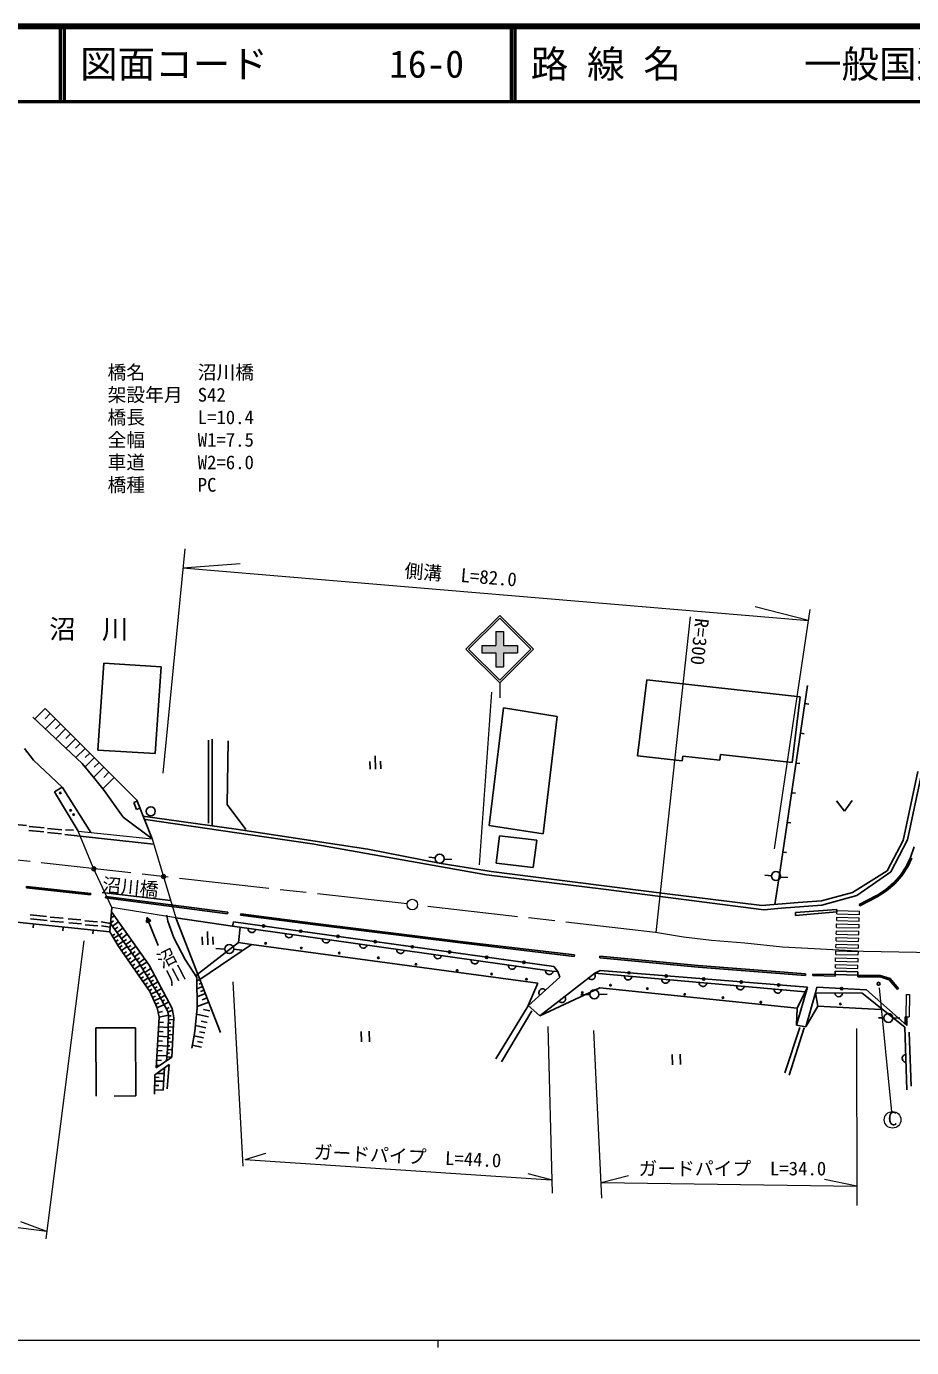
# Model space of a CAD drawing. Units: millimetres, scale not verified. Extents: x 40000 to 3743339, y -118363401 to 380000.
# Drawn here: x 113244 to 231069, y 204000 to 380000 of the extents above; entities that cross this region are included whole.
import ezdxf
from ezdxf.enums import TextEntityAlignment as Align

# ---------------------------------------------------------------- set-up
doc = ezdxf.new("R2010")
doc.units = ezdxf.units.MM
doc.header["$LTSCALE"] = 1000
doc.header["$PDMODE"] = 32
doc.header["$PDSIZE"] = 500
doc.linetypes.add('CHAIN', pattern=[18.5, 12, -1.5, 3.5, -1.5])
for name, color, linetype, lineweight in [('M-BGD', 7, 'Continuous', 25), ('M-BMK', 2, 'CHAIN', 13), ('M-BMK-SRVR', 3, 'Continuous', 13), ('M-STR-HTXT', 7, 'Continuous', 13), ('M-STR-STR1', 1, 'Continuous', 13), ('M-STR-STRC', 7, 'Continuous', 13), ('M-TTL', 2, 'Continuous', 140), ('M-TTL-BAND', 7, 'Continuous', 13), ('M-TTL-LINE', 7, 'Continuous', 50), ('M-TTL-TXT', 7, 'Continuous', 50)]:
    doc.layers.add(name, color=color, linetype=linetype, lineweight=lineweight)
doc.layers.add('M-BMK-HTXT', color=7, linetype='Continuous')
doc.layers.add('M-OTRS', color=6, linetype='Continuous')
doc.styles.add('@ＭＳ ゴシック', font='')
doc.styles.add('ＭＳ ゴシック', font='')
doc.styles.get('@ＭＳ ゴシック').set_extended_font_data('@MS Gothic')
doc.styles.get('ＭＳ ゴシック').set_extended_font_data('MS Gothic')

msp = doc.modelspace()

# ---------------------------------------------------------------- hatches: boundary and pattern name
at = {"layer": 'M-STR-STRC'}
msp.add_hatch(color=256, dxfattribs=at).paths.add_polyline_path([(173881, 297542), (175742, 297542), (175742, 299402), (176742, 299402), (176742, 297542), (178601, 297542), (178601, 296542), (176742, 296542), (176741, 294682), (175741, 294682), (175742, 296542), (173881, 296542)])

# ---------------------------------------------------------------- linework, layer by layer
at = {"layer": 'M-BGD'}
for p, q in [((123550, 295168), (122737, 283602)), ((123550, 295168), (131184, 294704)), ((131184, 294704), (130370, 283137)), ((195851, 292953), (194590, 282830)), ((195851, 292953), (216251, 290674)), ((213570, 267603), (217239, 292187)), ((216251, 290674), (215164, 281948)), ((115726, 289145), (114344, 287753)), ((115726, 289145), (127939, 276931)), ((176735, 289203), (174843, 273571)), ((176735, 289203), (183904, 288074)), ((216881, 289786), (217375, 289712)), ((114100, 287983), (120671, 281810)), ((116419, 288451), (115740, 287768)), ((117112, 287758), (115774, 286410)), ((117786, 287084), (117131, 286424)), ((183904, 288074), (182012, 272442)), ((118460, 286410), (117164, 285105)), ((119115, 285755), (118483, 285118)), ((216290, 285829), (216785, 285756)), ((113004, 283801), (114166, 282275)), ((119771, 285100), (118515, 283835)), ((120408, 284463), (119797, 283849)), ((121044, 283826), (119828, 282602)), ((122737, 283602), (130370, 283137)), ((137473, 284896), (137473, 273845)), ((137971, 285029), (137971, 273612)), ((140078, 284847), (139945, 276350)), ((114166, 282275), (118049, 278624)), ((120671, 281810), (122330, 279752)), ((122283, 282588), (121047, 281344)), ((121664, 283207), (121075, 282614)), ((122911, 281959), (122278, 281322)), ((158971, 282089), (159001, 281040)), ((159701, 281060), (159651, 282809)), ((160371, 282129), (160400, 281079)), ((194590, 282830), (200531, 282167)), ((200610, 282799), (200531, 282167)), ((200610, 282799), (205560, 282246)), ((205656, 283010), (205560, 282246)), ((205656, 283010), (215164, 281948)), ((215700, 281873), (216194, 281800)), ((123540, 281331), (122170, 279951)), ((124921, 279949), (123405, 278423)), ((124231, 280640), (123537, 279941)), ((124921, 279949), (127939, 276931)), ((229930, 271573), (231888, 280733)), ((232419, 280601), (230527, 271640)), ((118005, 278665), (116987, 278026)), ((118049, 278624), (121833, 272617)), ((122330, 279752), (123592, 278192)), ((126114, 274674), (123592, 278192)), ((116987, 278026), (120110, 272797)), ((127995, 276792), (127530, 276608)), ((127530, 276608), (127898, 275678)), ((127939, 276931), (129990, 271755)), ((127939, 276931), (129990, 271755)), ((139945, 276350), (142434, 273031)), ((215109, 277917), (215604, 277843)), ((221067, 276829), (222157, 275460)), ((222157, 275460), (223167, 276889)), ((129990, 271755), (126114, 274674)), ((127898, 275678), (128363, 275862)), ((128738, 274793), (141150, 273067)), ((111745, 273664), (113272, 273531)), ((113571, 272901), (115562, 272702)), ((113604, 273432), (115595, 273233)), ((116060, 273166), (117952, 272967)), ((118433, 272984), (119528, 272934)), ((151273, 271109), (129103, 274328)), ((141150, 273067), (158707, 270412)), ((174843, 273571), (182012, 272442)), ((214519, 273961), (215014, 273887)), ((116027, 272635), (117918, 272436)), ((118350, 272370), (130165, 271042)), ((174505, 266993), (151273, 271109)), ((176237, 272152), (175772, 268534)), ((176237, 272152), (181182, 271588)), ((181182, 271588), (180717, 267970)), ((227839, 267491), (229930, 271573)), ((230527, 271640), (228304, 267391)), ((158707, 270412), (168166, 268553)), ((167662, 269233), (166809, 269312)), ((213929, 270005), (214423, 269931)), ((230416, 268203), (230932, 269295)), ((230923, 269272), (231399, 270721)), ((168166, 268553), (175102, 267425)), ((168846, 269049), (169865, 269032)), ((175772, 268534), (180717, 267970)), ((213570, 267603), (212878, 263020)), ((229613, 266934), (230427, 268225)), ((229783, 266827), (230596, 268118)), ((230596, 268118), (231113, 269210)), ((190070, 265068), (174505, 266993)), ((175102, 267425), (198168, 264471)), ((212412, 266834), (211558, 266913)), ((213596, 266650), (214615, 266633)), ((223193, 264604), (227839, 267491)), ((228304, 267391), (223790, 264239)), ((227608, 264994), (228719, 265947)), ((227738, 264842), (228850, 265795)), ((228701, 265929), (229634, 266962)), ((228850, 265795), (229783, 266827)), ((113272, 265433), (113250, 265235)), ((121780, 264305), (113250, 265235)), ((121802, 264504), (113272, 265433)), ((121802, 264504), (121780, 264305)), ((123328, 264604), (132452, 263557)), ((123793, 264106), (123767, 263908)), ((140055, 261982), (123793, 264106)), ((211411, 262314), (190070, 265068)), ((198168, 264471), (211145, 262878)), ((219077, 263508), (223193, 264604)), ((223790, 264239), (219110, 262944)), ((224114, 263036), (226417, 264207)), ((224204, 262857), (226507, 264029)), ((226397, 264195), (227628, 265009)), ((226507, 264029), (227738, 264842)), ((140029, 261783), (123767, 263908)), ((124603, 262623), (124355, 259366)), ((211145, 262878), (215991, 263276)), ((213767, 262546), (211411, 262314)), ((219110, 262944), (213767, 262546)), ((215627, 261941), (221120, 262367)), ((215991, 263276), (219077, 263508)), ((221120, 262367), (221136, 262054)), ((224114, 263036), (224204, 262857)), ((111944, 260654), (124355, 259366)), ((113730, 261664), (115921, 261432)), ((113797, 261133), (115987, 260901)), ((116386, 261333), (118111, 261200)), ((116452, 260801), (118178, 260669)), ((118808, 261100), (120501, 261001)), ((118875, 260569), (120567, 260470)), ((120999, 260868), (122691, 260702)), ((123189, 260702), (124442, 260507)), ((124442, 260507), (128209, 255251)), ((124445, 260550), (124834, 260829)), ((124495, 261201), (124934, 261516)), ((124554, 262054), (129566, 254952)), ((124714, 260127), (125511, 260699)), ((129290, 261296), (129232, 260627)), ((129232, 260627), (129790, 260849)), ((130764, 257577), (129290, 261296)), ((129790, 260849), (129290, 261296)), ((131922, 261590), (132055, 260793)), ((132055, 260793), (132884, 258570)), ((139091, 245958), (133152, 261228)), ((133152, 261228), (140653, 260156)), ((140055, 261982), (140029, 261783)), ((140653, 260156), (140819, 260721)), ((140819, 260721), (183466, 254747)), ((140819, 260721), (162142, 257734)), ((141781, 261783), (141756, 261584)), ((151347, 260356), (141756, 261584)), ((151373, 260555), (141781, 261783)), ((171385, 258066), (151373, 260555)), ((221134, 262054), (215603, 261562)), ((215603, 261562), (215627, 261941)), ((114171, 260423), (114119, 259926)), ((118150, 260010), (118098, 259513)), ((121065, 260337), (122758, 260171)), ((122128, 259597), (122077, 259100)), ((123256, 260171), (124403, 259992)), ((125550, 257408), (124355, 259366)), ((124660, 258866), (124995, 259071)), ((124870, 258522), (125562, 258944)), ((125005, 259721), (125402, 260006)), ((125296, 259315), (126087, 259882)), ((125588, 258908), (125982, 259191)), ((125879, 258502), (126664, 259064)), ((137381, 257666), (137331, 259415)), ((138051, 258736), (138080, 257686)), ((140653, 260156), (183173, 254155)), ((141476, 257982), (141709, 260007)), ((171361, 257867), (151348, 260356)), ((125131, 258095), (125464, 258298)), ((125391, 257668), (126147, 258129)), ((129665, 251434), (125550, 257408)), ((125622, 257303), (125995, 257560)), ((125906, 256892), (126661, 257412)), ((126170, 258096), (126561, 258376)), ((126462, 257689), (127240, 258247)), ((126753, 257283), (127141, 257561)), ((127044, 256876), (127817, 257430)), ((132884, 258570), (134378, 255715)), ((141476, 257982), (135752, 253534)), ((143206, 257707), (136347, 253012)), ((136651, 258696), (136681, 257646)), ((139636, 257080), (138446, 257153)), ((140835, 257071), (141899, 256949)), ((143206, 257707), (141476, 257982)), ((181335, 252539), (143206, 257707)), ((162142, 257734), (183466, 254747)), ((186164, 256108), (171362, 257867)), ((186187, 256307), (171385, 258066)), ((126189, 256480), (126557, 256733)), ((126473, 256068), (127243, 256599)), ((126756, 255656), (127120, 255906)), ((127040, 255244), (127826, 255786)), ((127335, 256470), (127720, 256746)), ((127627, 256064), (128393, 256613)), ((127918, 255657), (128300, 255931)), ((128209, 255251), (128970, 255796)), ((128209, 255251), (130952, 250819)), ((128464, 254839), (129287, 255347)), ((134378, 255715), (135905, 253293)), ((186187, 256307), (186164, 256108)), ((189573, 256141), (189553, 255941)), ((202663, 254680), (189553, 255941)), ((202682, 254879), (189573, 256141)), ((127324, 254833), (127682, 255080)), ((127607, 254421), (128389, 254960)), ((127905, 253989), (128255, 254229)), ((128189, 253577), (128930, 254087)), ((128728, 254413), (129151, 254675)), ((128991, 253988), (129810, 254495)), ((129254, 253563), (129650, 253808)), ((129517, 253138), (130282, 253611)), ((129566, 254952), (132652, 249177)), ((181607, 248208), (188915, 253857)), ((183173, 254155), (183964, 254116)), ((183466, 254747), (183964, 254116)), ((183964, 254116), (184235, 253359)), ((189599, 254232), (188915, 253857)), ((188915, 253857), (216926, 251401)), ((217219, 251992), (189599, 254232)), ((189599, 254232), (203409, 253112)), ((216938, 253585), (202667, 254680)), ((216953, 253784), (202682, 254879)), ((216953, 253784), (216938, 253585)), ((217949, 253751), (217944, 253551)), ((220898, 253485), (217944, 253551)), ((220903, 253685), (217949, 253751)), ((220903, 253685), (220898, 253485)), ((220903, 253685), (220915, 254136)), ((220903, 253686), (223902, 253603)), ((220915, 254136), (223914, 254053)), ((223901, 253602), (223900, 253402)), ((223901, 253602), (223914, 254053)), ((226910, 253585), (223901, 253602)), ((228204, 253154), (226910, 253585)), ((128473, 253165), (128817, 253403)), ((128756, 252753), (129456, 253236)), ((129040, 252342), (129380, 252576)), ((129324, 251930), (129983, 252384)), ((129607, 251518), (129922, 251735)), ((129780, 252713), (130149, 252941)), ((130043, 252288), (130754, 252728)), ((130306, 251862), (130648, 252074)), ((130569, 251437), (131227, 251844)), ((135905, 253293), (135971, 249277)), ((136347, 253012), (135912, 252843)), ((136710, 252080), (135930, 251777)), ((136528, 252546), (136225, 252428)), ((184235, 253359), (180012, 249542)), ((180049, 249576), (181335, 252539)), ((181607, 248208), (189573, 251926)), ((189573, 251926), (215825, 249237)), ((203409, 253112), (217219, 251992)), ((217219, 251992), (215758, 246947)), ((215825, 249237), (217219, 251992)), ((218473, 252008), (218281, 251262)), ((225078, 251643), (218473, 252008)), ((218473, 252008), (225078, 251643)), ((226877, 253385), (223900, 253402)), ((228088, 252982), (226877, 253385)), ((229180, 251697), (228088, 252982)), ((229333, 251826), (228204, 253154)), ((229333, 251826), (229180, 251697)), ((130661, 249277), (129665, 251434)), ((129823, 251093), (130569, 251437)), ((130032, 250639), (130413, 250814)), ((130242, 250185), (131084, 250573)), ((130451, 249731), (130879, 249928)), ((130819, 250996), (131149, 251183)), ((130952, 250819), (132006, 248851)), ((131064, 250561), (131716, 250929)), ((131310, 250125), (131631, 250307)), ((131556, 249690), (132187, 250047)), ((137072, 251148), (135947, 250711)), ((137510, 250023), (135969, 249424)), ((136891, 251614), (136415, 251429)), ((137291, 250586), (136624, 250326)), ((188235, 251044), (187024, 250977)), ((189435, 251035), (190566, 251068)), ((216986, 246715), (218281, 251262)), ((218281, 251262), (218579, 249503)), ((218281, 251262), (224480, 251212)), ((224480, 251212), (230189, 246698)), ((230438, 246897), (225078, 251643)), ((130661, 249277), (131556, 249690)), ((130926, 248016), (130661, 249277)), ((130796, 248634), (131352, 248751)), ((130926, 248016), (132164, 248276)), ((131849, 249143), (132224, 249305)), ((132006, 248851), (132165, 248294)), ((132060, 248662), (132697, 248936)), ((132165, 248294), (132065, 244220)), ((132161, 248212), (132498, 248197)), ((132652, 249177), (132884, 247916)), ((135971, 249277), (135656, 246091)), ((137463, 248047), (135885, 248411)), ((137641, 248847), (136801, 249041)), ((175731, 242473), (180012, 249542)), ((180543, 248845), (176461, 242075)), ((179981, 249636), (181607, 248208)), ((215758, 246947), (215825, 249237)), ((218579, 249503), (216986, 246715)), ((218579, 249503), (226976, 249038)), ((122498, 246582), (127775, 246615)), ((122532, 237489), (122498, 246582)), ((127809, 237522), (127775, 246615)), ((130495, 241245), (130926, 248016)), ((130845, 246734), (132125, 246652)), ((130884, 247357), (131501, 247317)), ((132126, 246712), (132814, 246681)), ((132138, 247212), (132479, 247196)), ((132150, 247712), (132871, 247679)), ((132884, 247916), (132586, 242705)), ((137135, 246581), (135736, 246904)), ((137299, 247314), (136519, 247494)), ((214199, 240608), (216190, 246649)), ((214796, 240310), (216787, 246582)), ((215758, 246947), (216986, 246715)), ((227393, 247906), (226658, 247949)), ((228592, 247897), (229502, 247930)), ((230189, 246698), (230454, 238334)), ((230226, 248049), (230426, 248052)), ((230226, 248049), (230236, 247076)), ((230426, 248052), (230438, 246897)), ((130725, 244855), (131365, 244814)), ((130765, 245489), (132094, 245404)), ((130805, 246111), (131433, 246071)), ((132077, 244712), (132699, 244684)), ((132089, 245212), (132376, 245199)), ((132102, 245712), (132756, 245682)), ((132114, 246212), (132427, 246198)), ((135656, 246091), (135241, 243884)), ((136823, 245242), (135551, 245535)), ((136679, 244629), (136024, 244781)), ((136981, 245911), (136260, 246077)), ((157804, 246112), (157843, 244712)), ((158893, 244742), (158853, 246141)), ((231025, 238816), (230760, 246018)), ((130602, 242930), (131943, 242844)), ((130643, 243575), (131295, 243534)), ((130684, 244221), (132058, 244133)), ((132065, 244220), (131888, 242218)), ((131976, 243215), (132273, 243202)), ((132020, 243714), (132642, 243685)), ((132065, 244212), (132325, 244200)), ((136535, 244017), (135319, 244298)), ((199223, 243058), (199263, 241659)), ((200312, 241689), (200273, 243088)), ((130329, 240349), (132254, 241710)), ((132586, 242705), (130495, 241245)), ((130518, 241615), (130982, 241586)), ((130560, 242272), (131204, 242231)), ((131605, 241251), (131424, 238291)), ((131932, 242717), (132561, 242688)), ((132254, 241710), (131988, 238490)), ((130296, 237760), (130329, 240349)), ((130318, 239504), (131497, 239489)), ((130325, 240007), (130926, 239999)), ((130553, 240507), (131559, 240494)), ((130296, 237763), (130299, 237763)), ((130303, 238324), (131425, 238310)), ((130311, 238914), (130886, 238907)), ((127809, 237522), (124921, 237489))]:
    msp.add_line(p, q, dxfattribs=at)
for centre, radius in [((117760, 277894), 100), ((119124, 275568), 100), ((119525, 275007), 100), ((129801, 275438), 600), ((168259, 269132), 600), ((213014, 266806), 600), ((140235, 257095), 600), ((145093, 257849), 100), ((149839, 257219), 100), ((154884, 256555), 100), ((160094, 255924), 100), ((165106, 255061), 100), ((170582, 254232), 100), ((175162, 253767), 100), ((179808, 253070), 100), ((190993, 252274), 100), ((195905, 251809), 100), ((226675, 252465), 200), ((187243, 251278), 100), ((188835, 251058), 600), ((200883, 251046), 100), ((205961, 250614), 100), ((211006, 250017), 100), ((221593, 249784), 100), ((227993, 247920), 600)]:
    msp.add_circle(centre, radius, dxfattribs=at)
for centre, radius, start, end in [((143242, 259791), 500, 171.96697, 351.96697), ((144811, 260161), 150, 0, 180), ((144811, 260161), 150, 180, 0), ((148193, 259092), 500, 171.96697, 351.96697), ((149763, 259468), 150, 0, 180), ((149763, 259468), 150, 180, 0), ((154715, 258774), 150, 0, 180), ((154715, 258774), 150, 180, 0), ((153144, 258394), 500, 171.96697, 351.96697), ((158095, 257695), 500, 171.96697, 351.96697), ((159666, 258080), 150, 0, 180), ((159666, 258080), 150, 180, 0), ((163046, 256996), 500, 171.96697, 351.96697), ((164618, 257387), 150, 0, 180), ((164618, 257387), 150, 180, 0), ((167997, 256297), 500, 171.96697, 351.96697), ((169570, 256693), 150, 0, 180), ((169570, 256693), 150, 180, 0), ((172948, 255599), 500, 171.96697, 351.96697), ((174521, 256000), 150, 0, 180), ((174521, 256000), 150, 180, 0), ((179473, 255306), 150, 0, 180), ((179473, 255306), 150, 180, 0), ((177899, 254900), 500, 171.96697, 351.96697), ((182849, 254201), 500, 171.91097, 353.81265), ((188473, 253515), 500, 217.70118, 37.70118), ((193339, 253469), 500, 174.98925, 354.98925), ((193442, 253920), 150, 0, 180), ((193442, 253920), 150, 180, 0), ((198425, 253516), 150, 0, 180), ((198425, 253516), 150, 180, 0), ((181952, 251296), 500, 42.10516, 222.10516), ((198320, 253032), 500, 174.98925, 354.98925), ((203301, 252595), 500, 174.98925, 354.98925), ((203409, 253112), 150, 0, 180), ((203409, 253112), 150, 180, 0), ((208282, 252159), 500, 174.98925, 354.98925), ((208393, 252708), 150, 0, 180), ((208393, 252708), 150, 180, 0), ((213263, 251722), 500, 174.98925, 354.98925), ((213376, 252304), 150, 0, 180), ((213376, 252304), 150, 180, 0), ((221775, 251826), 150, 0, 180), ((221775, 251826), 150, 180, 0), ((184517, 250457), 500, 217.70118, 37.70118), ((221380, 251237), 500, 179.53513, 359.53513), ((230321, 242516), 500, 91.8183, 271.8183)]:
    msp.add_arc(centre, radius, start, end, dxfattribs=at)
at = {"layer": 'M-BMK'}
for p, q in [((163914, 263096), (67989, 273868)), ((196981, 259284), (165304, 262930)), ((200702, 258693), (196981, 259284)), ((204434, 258217), (200702, 258693)), ((208880, 257859), (204434, 258217)), ((213883, 257343), (208880, 257859)), ((218964, 257065), (213883, 257343)), ((224693, 256783), (218964, 257065)), ((234089, 256593), (224693, 256783))]:
    msp.add_line(p, q, dxfattribs=at)
at = {"layer": 'M-BMK-SRVR'}
msp.add_circle((164610, 263018), 700, dxfattribs=at)
at = {"layer": 'M-OTRS'}
for p in [(122221, 267778), (131494, 266746)]:
    msp.add_point(p, dxfattribs=at)
at = {"layer": 'M-STR-HTXT'}
for p, q in [((134312, 310412), (131391, 280542)), ((134064, 307882), (141688, 308435)), ((134064, 307882), (217330, 300856)), ((197078, 259304), (201644, 301348)), ((217330, 300856), (210255, 302661)), ((217549, 302314), (212769, 270453)), ((120875, 258179), (115817, 218486)), ((142105, 228172), (140750, 252730)), ((228451, 235406), (226792, 251934)), ((183285, 224562), (182700, 246756)), ((223810, 222922), (223788, 246491)), ((189848, 223906), (188774, 246225)), ((142343, 229065), (145100, 229885)), ((142343, 229065), (183109, 226334)), ((183109, 226334), (180015, 227164)), ((115941, 219459), (61388, 226410)), ((189734, 225982), (193381, 226934)), ((189734, 225982), (223797, 225499)), ((223797, 225499), (219500, 226403)), ((115941, 219459), (112504, 220743))]:
    msp.add_line(p, q, dxfattribs=at)
msp.add_circle((228542, 234339), 1100, dxfattribs=at)
at = {"layer": 'M-STR-STR1'}
for p, q in [((122132, 267972), (120110, 272797)), ((120110, 272797), (129990, 271755)), ((129990, 271755), (133152, 261228)), ((124603, 262623), (122132, 267972)), ((133152, 261228), (124603, 262623))]:
    msp.add_line(p, q, dxfattribs=at)
at = {"layer": 'M-STR-STRC'}
for p, q in [((171741, 297042), (176241, 301542)), ((172094, 297042), (176241, 301189)), ((180741, 297042), (176241, 301542)), ((180388, 297042), (176241, 301189)), ((175742, 299402), (175742, 297542)), ((175742, 299402), (176742, 299402)), ((176742, 299402), (176742, 297542)), ((173881, 297542), (173881, 296542)), ((173881, 297542), (175742, 297542)), ((176742, 297542), (178601, 297542)), ((178601, 297542), (178601, 296542)), ((171741, 297042), (176241, 292542)), ((172094, 297042), (176241, 292895)), ((173881, 296542), (175742, 296542)), ((175742, 296542), (175741, 294682)), ((176241, 292895), (180388, 297042)), ((176241, 292542), (180741, 297042)), ((176742, 296542), (176741, 294682)), ((176742, 296542), (178601, 296542)), ((175741, 294682), (176741, 294682)), ((176241, 292542), (176241, 290542)), ((173540, 268329), (175200, 291296)), ((221102, 260883), (221114, 261333)), ((221102, 260883), (224101, 260800)), ((221114, 261333), (224113, 261250)), ((221127, 261783), (221139, 262232)), ((221127, 261783), (224126, 261700)), ((221139, 262232), (224138, 262150)), ((224101, 260800), (224113, 261250)), ((224126, 261700), (224138, 262150)), ((221052, 259084), (221064, 259534)), ((221052, 259084), (224051, 259001)), ((221064, 259534), (224063, 259451)), ((221077, 259983), (221089, 260433)), ((221077, 259983), (224076, 259900)), ((221089, 260433), (224088, 260350)), ((224051, 259001), (224063, 259451)), ((224076, 259900), (224088, 260350)), ((221002, 257284), (221015, 257734)), ((221002, 257284), (224001, 257201)), ((221015, 257734), (224014, 257651)), ((221027, 258184), (221040, 258634)), ((221027, 258184), (224026, 258101)), ((221040, 258634), (224038, 258551)), ((224001, 257201), (224014, 257651)), ((224026, 258101), (224038, 258551)), ((220952, 255485), (220965, 255935)), ((220952, 255485), (223951, 255402)), ((220965, 255935), (223964, 255852)), ((220977, 256385), (220990, 256835)), ((220977, 256385), (223976, 256302)), ((220990, 256835), (223989, 256752)), ((223951, 255402), (223964, 255852)), ((223976, 256302), (223989, 256752)), ((220928, 254585), (220940, 255035)), ((220928, 254585), (223926, 254502)), ((220940, 255035), (223939, 254952)), ((223926, 254502), (223939, 254952)), ((230349, 251052), (230320, 248053)), ((230349, 251052), (230799, 251048)), ((230799, 251048), (230770, 248048)), ((230320, 248053), (230770, 248048))]:
    msp.add_line(p, q, dxfattribs=at)
at = {"layer": 'M-TTL'}
msp.add_line((680000, 380000), (40000, 380000), dxfattribs=at)
at = {"layer": 'M-TTL-BAND'}
for p, q in [((40000, 205000), (579000, 205000)), ((168000, 205000), (168000, 204000))]:
    msp.add_line(p, q, dxfattribs=at)
at = {"layer": 'M-TTL-LINE'}
for p, q in [((117750, 380000), (117750, 370000)), ((118250, 380000), (118250, 370000)), ((177750, 380000), (177750, 370000)), ((178250, 380000), (178250, 370000)), ((40000, 370000), (680000, 370000))]:
    msp.add_line(p, q, dxfattribs=at)

# ---------------------------------------------------------------- texts
at = {"layer": 'M-BGD', "style": 'ＭＳ ゴシック'}
msp.add_text('沼川橋', height=1833, rotation=354.56, dxfattribs=at).set_placement((127083, 265337), align=Align.MIDDLE_CENTER)
at = {"layer": 'M-BGD', "style": '@ＭＳ ゴシック'}
msp.add_text('沼川', height=1833, rotation=297.311, dxfattribs=at).set_placement((132297, 251876), align=Align.BOTTOM_RIGHT)
at = {"layer": 'M-BMK-HTXT', "style": 'ＭＳ ゴシック'}
msp.add_text('沼\u3000川', height=2566, dxfattribs=at).set_placement((121534, 297668), align=Align.BOTTOM_CENTER)
at = {"layer": 'M-STR-HTXT', "style": 'ＭＳ ゴシック'}
for s, p in [('橋名', (124041, 332464)), ('沼川橋', (136041, 332464)), ('架設年月', (124041, 329464)), ('S42', (136041, 329464)), ('橋長', (124041, 326464)), ('L=10.4', (136041, 326464)), ('全幅', (124041, 323464)), ('W1=7.5', (136041, 323464)), ('車道', (124041, 320464)), ('W2=6.0', (136041, 320464)), ('橋種', (124041, 317464)), ('PC', (136041, 317464))]:
    msp.add_text(s, height=1833, dxfattribs=at).set_placement(p, align=Align.BOTTOM_LEFT)
for s, rotation, p in [('側溝\u3000L=82.0', 355.334, (170933, 305453)), ('R=300', 264.051, (201413, 298191)), ('C', 1.622, (228573, 233043)), ('ガードパイプ\u3000L=44.0', 357.308, (163905, 228035))]:
    msp.add_text(s, height=1833, rotation=rotation, dxfattribs=at).set_placement(p, align=Align.BOTTOM_CENTER)
msp.add_text('ガードパイプ\u3000L=34.0', height=1833, dxfattribs=at).set_placement((207212, 226388), align=Align.BOTTOM_CENTER)
at = {"layer": 'M-TTL-TXT', "style": 'ＭＳ ゴシック'}
for s, p in [('図面コード', (120380, 375000)), ('16-0', (161521, 375000)), ('路 線 名', (180380, 375000)), ('一般国道\u3000191号', (216734, 375000))]:
    msp.add_text(s, height=3666, dxfattribs=at).set_placement(p, align=Align.MIDDLE_LEFT)

doc.saveas('drawing.dxf')
